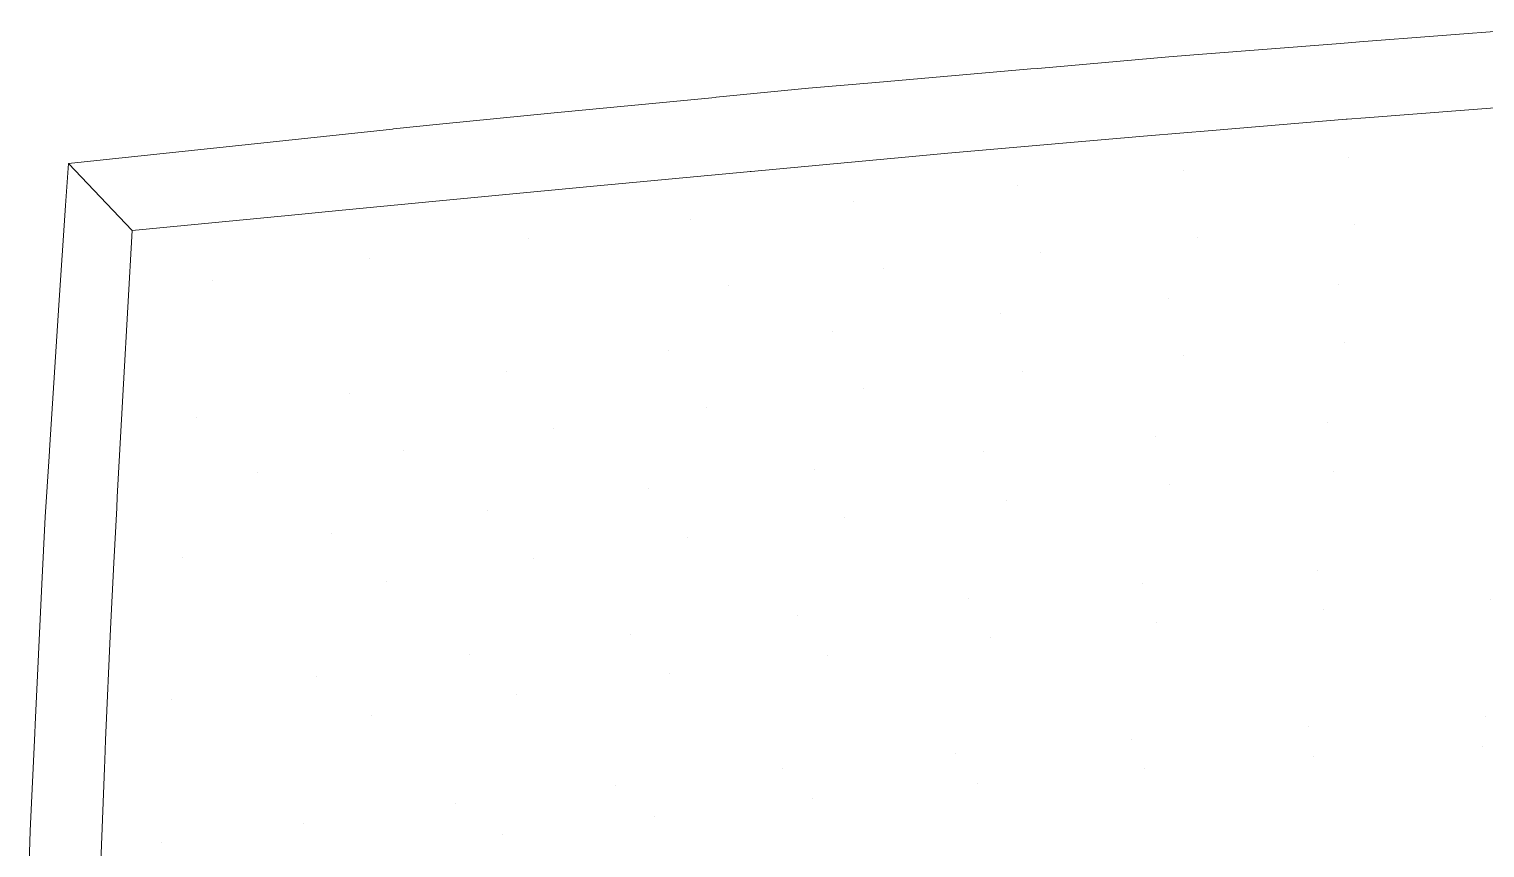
# Model space of a CAD drawing. Header units: millimetres. Extents: x -0.2 to 22.8, y -0.3 to 21.2.
# Drawn here: x -0.09 to 12.59, y 13.54 to 20.67 of the extents above; entities that cross this region are included whole.
import ezdxf

# ---------------------------------------------------------------- set-up
doc = ezdxf.new("R2010")
doc.units = ezdxf.units.MM
doc.header["$LTSCALE"] = 50
doc.layers.add('None', color=7, linetype='Continuous', lineweight=5)

msp = doc.modelspace()

# ---------------------------------------------------------------- linework, layer by layer
at = {"layer": 'None', "color": 7, "linetype": 'Continuous', "lineweight": 5, "transparency": 33554687}
for points, invisible_edges in [([(11.393, 19.886, 1.817), (11.334, 20.546, 2.82), (11.501, 20.559, 2.821)], 9), ([(11.406, 19.553, 3.453), (11.501, 20.559, 2.821), (11.334, 20.546, 2.82)], 9), ([(11.501, 20.559, 2.821), (11.551, 19.898, 1.811), (11.393, 19.886, 1.817)], 9), ([(11.501, 20.559, 2.821), (11.406, 19.553, 3.453), (12.848, 19.654, 3.419)], 11), ([(11.501, 20.559, 2.821), (12.931, 20.671, 2.828), (12.888, 20.002, 1.765)], 10), ([(12.848, 19.654, 3.419), (12.931, 20.671, 2.828), (11.501, 20.559, 2.821)], 9), ([(12.888, 20.002, 1.765), (11.551, 19.898, 1.811), (11.501, 20.559, 2.821)], 10), ([(8.695, 20.329, 2.644), (9.838, 20.429, 2.812), (9.651, 19.741, 1.733)], 10), ([(9.964, 19.437, 3.4), (9.838, 20.429, 2.812), (8.695, 20.329, 2.644)], 9), ([(10.216, 19.788, 1.761), (9.651, 19.741, 1.733), (9.838, 20.429, 2.812)], 10), ([(9.838, 20.429, 2.812), (10.094, 20.449, 2.814), (10.216, 19.788, 1.761)], 10), ([(9.964, 19.437, 3.4), (10.094, 20.449, 2.814), (9.838, 20.429, 2.812)], 9), ([(10.094, 20.449, 2.814), (9.964, 19.437, 3.4), (11.406, 19.553, 3.453)], 11), ([(10.094, 20.449, 2.814), (11.334, 20.546, 2.82), (11.384, 19.885, 1.817)], 10), ([(11.406, 19.553, 3.453), (11.334, 20.546, 2.82), (10.094, 20.449, 2.814)], 9), ([(11.384, 19.885, 1.817), (10.216, 19.788, 1.761), (10.094, 20.449, 2.814)], 10), ([(11.334, 20.546, 2.82), (11.393, 19.886, 1.817), (11.384, 19.885, 1.817)], 9), ([(7.912, 19.589, 1.505), (7.286, 20.206, 2.438), (8.636, 20.324, 2.636)], 9), ([(8.523, 19.308, 3.259), (8.636, 20.324, 2.636), (7.286, 20.206, 2.438)], 9), ([(8.636, 20.324, 2.636), (8.815, 19.668, 1.623), (7.912, 19.589, 1.505)], 9), ([(8.523, 19.308, 3.259), (8.695, 20.329, 2.644), (8.636, 20.324, 2.636)], 9), ([(8.695, 20.329, 2.644), (8.523, 19.308, 3.259), (9.964, 19.437, 3.4)], 11), ([(8.636, 20.324, 2.636), (8.695, 20.329, 2.644), (8.88, 19.674, 1.632)], 10), ([(8.88, 19.674, 1.632), (8.815, 19.668, 1.623), (8.636, 20.324, 2.636)], 10), ([(9.651, 19.741, 1.733), (8.88, 19.674, 1.632), (8.695, 20.329, 2.644)], 10), ([(6.698, 20.155, 2.351), (7.286, 20.206, 2.438), (7.541, 19.555, 1.424)], 10), ([(7.09, 19.166, 3.03), (7.286, 20.206, 2.438), (6.698, 20.155, 2.351)], 9), ([(7.286, 20.206, 2.438), (7.09, 19.166, 3.03), (8.523, 19.308, 3.259)], 11), ([(7.286, 20.206, 2.438), (7.912, 19.589, 1.505), (7.541, 19.555, 1.424)], 9), ([(4.482, 19.94, 1.706), (5.887, 20.076, 2.115), (6.163, 19.428, 1.127)], 10), ([(5.668, 19.012, 2.717), (5.887, 20.076, 2.115), (4.482, 19.94, 1.706)], 9), ([(5.668, 19.012, 2.717), (7.09, 19.166, 3.03), (6.698, 20.155, 2.351)], 11), ([(6.698, 20.155, 2.351), (5.892, 20.077, 2.117), (5.668, 19.012, 2.717)], 10), ([(5.892, 20.077, 2.117), (5.887, 20.076, 2.115), (5.668, 19.012, 2.717)], 10), ([(5.887, 20.076, 2.115), (5.892, 20.077, 2.117), (6.189, 19.431, 1.133)], 10), ([(6.189, 19.431, 1.133), (6.163, 19.428, 1.127), (5.887, 20.076, 2.115)], 10), ([(6.197, 19.431, 1.135), (5.892, 20.077, 2.117), (6.698, 20.155, 2.351)], 9), ([(6.197, 19.431, 1.135), (6.189, 19.431, 1.133), (5.892, 20.077, 2.117)], 10), ([(6.698, 20.155, 2.351), (7.541, 19.555, 1.424), (6.197, 19.431, 1.135)], 9), ([(3.483, 19.844, 1.415), (4.482, 19.94, 1.706), (4.396, 19.262, 0.596)], 10), ([(4.26, 18.846, 2.319), (4.482, 19.94, 1.706), (3.483, 19.844, 1.415)], 9), ([(4.482, 19.94, 1.706), (4.26, 18.846, 2.319), (5.668, 19.012, 2.717)], 11), ([(4.856, 19.305, 0.734), (4.396, 19.262, 0.596), (4.482, 19.94, 1.706)], 10), ([(6.163, 19.428, 1.127), (4.856, 19.305, 0.734), (4.482, 19.94, 1.706)], 10), ([(11.551, 19.898, 1.811), (12.888, 20.002, 1.765), (12.826, 19.068, 2.315)], 10), ([(2.605, 19.09, -0.099), (1.678, 19.652, 0.625), (3.072, 19.8, 1.235)], 9), ([(2.871, 18.668, 1.839), (3.072, 19.8, 1.235), (1.678, 19.652, 0.625)], 9), ([(3.072, 19.8, 1.235), (3.51, 19.177, 0.252), (2.605, 19.09, -0.099)], 9), ([(2.871, 18.668, 1.839), (3.483, 19.844, 1.415), (3.082, 19.801, 1.239)], 9), ([(3.483, 19.844, 1.415), (2.871, 18.668, 1.839), (4.26, 18.846, 2.319)], 11), ([(3.082, 19.801, 1.239), (3.072, 19.8, 1.235), (2.871, 18.668, 1.839)], 10), ([(3.072, 19.8, 1.235), (3.082, 19.801, 1.239), (3.51, 19.177, 0.252)], 10), ([(3.512, 19.177, 0.253), (3.082, 19.801, 1.239), (3.483, 19.844, 1.415)], 9), ([(3.512, 19.177, 0.253), (3.51, 19.177, 0.252), (3.082, 19.801, 1.239)], 10), ([(4.396, 19.262, 0.596), (3.512, 19.177, 0.253), (3.483, 19.844, 1.415)], 10), ([(10.216, 19.788, 1.761), (11.384, 19.885, 1.817), (11.458, 18.968, 2.349)], 10), ([(11.458, 18.968, 2.349), (11.384, 19.885, 1.817), (11.393, 19.886, 1.817)], 9), ([(11.393, 19.886, 1.817), (11.551, 19.898, 1.811), (11.458, 18.968, 2.349)], 10), ([(12.826, 19.068, 2.315), (11.458, 18.968, 2.349), (11.551, 19.898, 1.811)], 11), ([(7.912, 19.589, 1.505), (8.815, 19.668, 1.623), (8.718, 18.728, 2.169)], 10), ([(8.718, 18.728, 2.169), (8.88, 19.674, 1.632), (9.651, 19.741, 1.733)], 9), ([(9.651, 19.741, 1.733), (10.087, 18.855, 2.301), (8.718, 18.728, 2.169)], 11), ([(8.815, 19.668, 1.623), (8.88, 19.674, 1.632), (8.718, 18.728, 2.169)], 10), ([(9.651, 19.741, 1.733), (10.216, 19.788, 1.761), (10.087, 18.855, 2.301)], 10), ([(11.458, 18.968, 2.349), (10.087, 18.855, 2.301), (10.216, 19.788, 1.761)], 11), ([(1.503, 18.48, 1.28), (1.678, 19.652, 0.625), (0.222, 19.134, 0.203)], 11), ([(1.678, 19.652, 0.625), (0.25, 19.5), (0.222, 19.134, 0.203)], 8), ([(0.804, 18.917, -0.957), (0.25, 19.5), (1.678, 19.652, 0.625)], 8), ([(1.678, 19.652, 0.625), (2.162, 19.047, -0.311), (0.804, 18.917, -0.957)], 9), ([(1.678, 19.652, 0.625), (1.503, 18.48, 1.28), (2.871, 18.668, 1.839)], 11), ([(1.678, 19.652, 0.625), (2.605, 19.09, -0.099), (2.162, 19.047, -0.311)], 9), ([(6.197, 19.431, 1.135), (7.541, 19.555, 1.424), (7.355, 18.589, 1.954)], 10), ([(8.718, 18.728, 2.169), (7.355, 18.589, 1.954), (7.912, 19.589, 1.505)], 11), ([(7.355, 18.589, 1.954), (7.541, 19.555, 1.424), (7.912, 19.589, 1.505)], 9), ([(11.314, 18.443, 3.986), (11.406, 19.553, 3.453), (9.964, 19.437, 3.4)], 11), ([(11.406, 19.553, 3.453), (11.314, 18.443, 3.986), (12.788, 18.541, 3.96)], 11), ([(12.788, 18.541, 3.96), (12.848, 19.654, 3.419), (11.406, 19.553, 3.453)], 11), ([(0.222, 19.134, 0.203), (0.25, 19.5), (0.804, 18.917, -0.957)], 8), ([(4.856, 19.305, 0.734), (6.163, 19.428, 1.127), (5.999, 18.438, 1.657)], 10), ([(5.999, 18.438, 1.657), (6.163, 19.428, 1.127), (6.189, 19.431, 1.133)], 9), ([(7.355, 18.589, 1.954), (5.999, 18.438, 1.657), (6.197, 19.431, 1.135)], 11), ([(6.189, 19.431, 1.133), (6.197, 19.431, 1.135), (5.999, 18.438, 1.657)], 10), ([(9.838, 18.327, 3.924), (9.964, 19.437, 3.4), (8.523, 19.308, 3.259)], 11), ([(9.964, 19.437, 3.4), (9.838, 18.327, 3.924), (11.314, 18.443, 3.986)], 11), ([(4.396, 19.262, 0.596), (4.856, 19.305, 0.734), (4.472, 17.193, 1.754)], 10), ([(4.472, 17.193, 1.754), (4.856, 19.305, 0.734), (5.999, 18.438, 1.657)], 11), ([(8.368, 18.192, 3.775), (8.523, 19.308, 3.259), (7.09, 19.166, 3.03)], 11), ([(8.523, 19.308, 3.259), (8.368, 18.192, 3.775), (9.838, 18.327, 3.924)], 11), ([(2.605, 19.09, -0.099), (3.51, 19.177, 0.252), (3.165, 17.003, 1.305)], 10), ([(3.165, 17.003, 1.305), (3.512, 19.177, 0.253), (4.396, 19.262, 0.596)], 9), ([(4.396, 19.262, 0.596), (4.472, 17.193, 1.754), (3.165, 17.003, 1.305)], 11), ([(3.51, 19.177, 0.252), (3.512, 19.177, 0.253), (3.165, 17.003, 1.305)], 10), ([(6.911, 18.04, 3.541), (7.09, 19.166, 3.03), (5.668, 19.012, 2.717)], 11), ([(7.09, 19.166, 3.03), (6.911, 18.04, 3.541), (8.368, 18.192, 3.775)], 11), ([(0.727, 17.581, -0.247), (0.165, 18.264, 0.607), (0.222, 19.134, 0.203)], 9), ([(0.222, 19.134, 0.203), (0.165, 18.264, 0.607), (1.503, 18.48, 1.28)], 10), ([(0.222, 19.134, 0.203), (0.804, 18.917, -0.957), (0.727, 17.581, -0.247)], 9), ([(2.162, 19.047, -0.311), (1.897, 16.805, 0.786), (0.727, 17.581, -0.247)], 11), ([(0.727, 17.581, -0.247), (0.804, 18.917, -0.957), (2.162, 19.047, -0.311)], 8), ([(3.165, 17.003, 1.305), (1.897, 16.805, 0.786), (2.605, 19.09, -0.099)], 11), ([(1.897, 16.805, 0.786), (2.162, 19.047, -0.311), (2.605, 19.09, -0.099)], 9), ([(11.458, 18.968, 2.349), (12.826, 19.068, 2.315), (12.764, 18.036, 2.817)], 11), ([(5.476, 17.872, 3.225), (5.668, 19.012, 2.717), (4.26, 18.846, 2.319)], 11), ([(5.668, 19.012, 2.717), (5.476, 17.872, 3.225), (6.911, 18.04, 3.541)], 11), ([(10.087, 18.855, 2.301), (11.458, 18.968, 2.349), (11.365, 17.94, 2.843)], 11), ([(12.764, 18.036, 2.817), (11.365, 17.94, 2.843), (11.458, 18.968, 2.349)], 11), ([(4.069, 17.689, 2.828), (4.26, 18.846, 2.319), (2.871, 18.668, 1.839)], 11), ([(4.26, 18.846, 2.319), (4.069, 17.689, 2.828), (5.476, 17.872, 3.225)], 11), ([(8.718, 18.728, 2.169), (10.087, 18.855, 2.301), (9.962, 17.824, 2.786)], 11), ([(11.365, 17.94, 2.843), (9.962, 17.824, 2.786), (10.087, 18.855, 2.301)], 11), ([(2.697, 17.492, 2.356), (2.871, 18.668, 1.839), (1.503, 18.48, 1.28)], 11), ([(2.871, 18.668, 1.839), (2.697, 17.492, 2.356), (4.069, 17.689, 2.828)], 11), ([(7.355, 18.589, 1.954), (8.718, 18.728, 2.169), (8.564, 17.69, 2.647)], 11), ([(9.962, 17.824, 2.786), (8.564, 17.69, 2.647), (8.718, 18.728, 2.169)], 11), ([(5.999, 18.438, 1.657), (7.355, 18.589, 1.954), (7.179, 17.539, 2.428)], 11), ([(8.564, 17.69, 2.647), (7.179, 17.539, 2.428), (7.355, 18.589, 1.954)], 11), ([(12.726, 17.335, 4.443), (12.788, 18.541, 3.96), (11.314, 18.443, 3.986)], 11), ([(1.366, 17.283, 1.812), (1.503, 18.48, 1.28), (0.165, 18.264, 0.607)], 11), ([(1.503, 18.48, 1.28), (1.366, 17.283, 1.812), (2.697, 17.492, 2.356)], 11), ([(5.999, 18.438, 1.657), (5.812, 17.373, 2.129), (4.472, 17.193, 1.754)], 11), ([(7.179, 17.539, 2.428), (5.812, 17.373, 2.129), (5.999, 18.438, 1.657)], 11), ([(11.224, 17.24, 4.461), (11.314, 18.443, 3.986), (9.838, 18.327, 3.924)], 11), ([(11.314, 18.443, 3.986), (11.224, 17.24, 4.461), (12.726, 17.335, 4.443)], 11), ([(9.719, 17.125, 4.392), (9.838, 18.327, 3.924), (8.368, 18.192, 3.775)], 11), ([(9.838, 18.327, 3.924), (9.719, 17.125, 4.392), (11.224, 17.24, 4.461)], 11), ([(0.085, 17.048, 1.172), (0.165, 18.264, 0.607), (0.727, 17.581, -0.247)], 10), ([(0.165, 18.264, 0.607), (0.085, 17.048, 1.172), (1.366, 17.283, 1.812)], 10), ([(8.223, 16.989, 4.235), (8.368, 18.192, 3.775), (6.911, 18.04, 3.541)], 11), ([(8.368, 18.192, 3.775), (8.223, 16.989, 4.235), (9.719, 17.125, 4.392)], 11), ([(6.747, 16.835, 3.994), (6.911, 18.04, 3.541), (5.476, 17.872, 3.225)], 11), ([(6.911, 18.04, 3.541), (6.747, 16.835, 3.994), (8.223, 16.989, 4.235)], 11), ([(11.365, 17.94, 2.843), (12.764, 18.036, 2.817), (12.701, 16.912, 3.267)], 11), ([(9.962, 17.824, 2.786), (11.365, 17.94, 2.843), (11.274, 16.818, 3.286)], 11), ([(12.701, 16.912, 3.267), (11.274, 16.818, 3.286), (11.365, 17.94, 2.843)], 11), ([(5.301, 16.664, 3.672), (5.476, 17.872, 3.225), (4.069, 17.689, 2.828)], 11), ([(5.476, 17.872, 3.225), (5.301, 16.664, 3.672), (6.747, 16.835, 3.994)], 11), ([(8.564, 17.69, 2.647), (9.962, 17.824, 2.786), (9.843, 16.703, 3.222)], 11), ([(11.274, 16.818, 3.286), (9.843, 16.703, 3.222), (9.962, 17.824, 2.786)], 11), ([(3.897, 16.477, 3.274), (4.069, 17.689, 2.828), (2.697, 17.492, 2.356)], 11), ([(4.069, 17.689, 2.828), (3.897, 16.477, 3.274), (5.301, 16.664, 3.672)], 11), ([(7.179, 17.539, 2.428), (8.564, 17.69, 2.647), (8.419, 16.567, 3.075)], 11), ([(9.843, 16.703, 3.222), (8.419, 16.567, 3.075), (8.564, 17.69, 2.647)], 11), ([(0.727, 17.581, -0.247), (0.674, 16.596, 0.187), (0.085, 17.048, 1.172)], 10), ([(1.897, 16.805, 0.786), (0.674, 16.596, 0.187), (0.727, 17.581, -0.247)], 9), ([(5.812, 17.373, 2.129), (7.179, 17.539, 2.428), (7.015, 16.413, 2.849)], 11), ([(8.419, 16.567, 3.075), (7.015, 16.413, 2.849), (7.179, 17.539, 2.428)], 11), ([(2.542, 16.277, 2.804), (2.697, 17.492, 2.356), (1.366, 17.283, 1.812)], 11), ([(2.697, 17.492, 2.356), (2.542, 16.277, 2.804), (3.897, 16.477, 3.274)], 11), ([(1.366, 17.283, 1.812), (0.079, 16.946, 1.219), (0.044, 16.421, 1.463)], 9), ([(0.044, 16.421, 1.463), (1.245, 16.065, 2.269), (1.366, 17.283, 1.812)], 11), ([(1.366, 17.283, 1.812), (0.085, 17.048, 1.172), (0.079, 16.946, 1.219)], 9), ([(1.366, 17.283, 1.812), (1.245, 16.065, 2.269), (2.542, 16.277, 2.804)], 11), ([(4.472, 17.193, 1.754), (5.812, 17.373, 2.129), (5.64, 16.242, 2.546)], 11), ([(7.015, 16.413, 2.849), (5.64, 16.242, 2.546), (5.812, 17.373, 2.129)], 11), ([(12.664, 16.045, 4.859), (12.726, 17.335, 4.443), (11.224, 17.24, 4.461)], 11), ([(3.165, 17.003, 1.305), (4.472, 17.193, 1.754), (4.304, 16.057, 2.169)], 11), ([(5.64, 16.242, 2.546), (4.304, 16.057, 2.169), (4.472, 17.193, 1.754)], 11), ([(11.138, 15.953, 4.871), (11.224, 17.24, 4.461), (9.719, 17.125, 4.392)], 11), ([(11.224, 17.24, 4.461), (11.138, 15.953, 4.871), (12.664, 16.045, 4.859)], 11), ([(0.674, 16.596, 0.187), (0.669, 16.499, 0.23), (0.079, 16.946, 1.219), (0.085, 17.048, 1.172)], 10), ([(1.897, 16.805, 0.786), (3.165, 17.003, 1.305), (3.016, 15.861, 1.724)], 11), ([(4.304, 16.057, 2.169), (3.016, 15.861, 1.724), (3.165, 17.003, 1.305)], 11), ([(9.609, 15.84, 4.794), (9.719, 17.125, 4.392), (8.223, 16.989, 4.235)], 11), ([(9.719, 17.125, 4.392), (9.609, 15.84, 4.794), (11.138, 15.953, 4.871)], 11), ([(0.044, 16.421, 1.463), (0.079, 16.946, 1.219), (0.669, 16.499, 0.23), (0.643, 16.021, 0.441)], 10), ([(8.091, 15.709, 4.63), (8.223, 16.989, 4.235), (6.747, 16.835, 3.994)], 11), ([(8.223, 16.989, 4.235), (8.091, 15.709, 4.63), (9.609, 15.84, 4.794)], 11), ([(11.274, 16.818, 3.286), (12.701, 16.912, 3.267), (12.638, 15.704, 3.656)], 11), ([(0.643, 16.021, 0.441), (0.669, 16.499, 0.23), (1.897, 16.805, 0.786)], 10), ([(1.897, 16.805, 0.786), (3.016, 15.861, 1.724), (0.643, 16.021, 0.441)], 11), ([(0.669, 16.499, 0.23), (0.674, 16.596, 0.187), (1.897, 16.805, 0.786)], 10), ([(6.599, 15.56, 4.381), (6.747, 16.835, 3.994), (5.301, 16.664, 3.672)], 11), ([(6.747, 16.835, 3.994), (6.599, 15.56, 4.381), (8.091, 15.709, 4.63)], 11), ([(9.843, 16.703, 3.222), (11.274, 16.818, 3.286), (11.186, 15.612, 3.669)], 11), ([(12.638, 15.704, 3.656), (11.186, 15.612, 3.669), (11.274, 16.818, 3.286)], 11), ([(5.147, 15.396, 4.053), (5.301, 16.664, 3.672), (3.897, 16.477, 3.274)], 11), ([(5.301, 16.664, 3.672), (5.147, 15.396, 4.053), (6.599, 15.56, 4.381)], 11), ([(8.419, 16.567, 3.075), (9.843, 16.703, 3.222), (9.731, 15.499, 3.598)], 11), ([(11.186, 15.612, 3.669), (9.731, 15.499, 3.598), (9.843, 16.703, 3.222)], 11), ([(7.015, 16.413, 2.849), (8.419, 16.567, 3.075), (8.286, 15.367, 3.444)], 11), ([(9.731, 15.499, 3.598), (8.286, 15.367, 3.444), (8.419, 16.567, 3.075)], 11), ([(0.016, 15.833, 1.643), (0.044, 16.421, 1.463), (0.643, 16.021, 0.441)], 10), ([(0.044, 16.421, 1.463), (0.016, 15.833, 1.643), (1.245, 16.065, 2.269)], 10), ([(3.747, 15.218, 3.649), (3.897, 16.477, 3.274), (2.542, 16.277, 2.804)], 11), ([(3.897, 16.477, 3.274), (3.747, 15.218, 3.649), (5.147, 15.396, 4.053)], 11), ([(5.64, 16.242, 2.546), (7.015, 16.413, 2.849), (6.866, 15.217, 3.209)], 11), ([(8.286, 15.367, 3.444), (6.866, 15.217, 3.209), (7.015, 16.413, 2.849)], 11), ([(2.408, 15.029, 3.178), (2.542, 16.277, 2.804), (1.245, 16.065, 2.269)], 11), ([(2.542, 16.277, 2.804), (2.408, 15.029, 3.178), (3.747, 15.218, 3.649)], 11), ([(4.304, 16.057, 2.169), (5.64, 16.242, 2.546), (5.485, 15.052, 2.899)], 11), ([(6.866, 15.217, 3.209), (5.485, 15.052, 2.899), (5.64, 16.242, 2.546)], 11), ([(1.142, 14.83, 2.646), (1.245, 16.065, 2.269), (0.016, 15.833, 1.643)], 11), ([(0.643, 16.021, 0.441), (0.616, 15.446, 0.638), (0.016, 15.833, 1.643)], 10), ([(3.016, 15.861, 1.724), (0.616, 15.446, 0.638), (0.643, 16.021, 0.441)], 9), ([(1.245, 16.065, 2.269), (1.142, 14.83, 2.646), (2.408, 15.029, 3.178)], 11), ([(3.016, 15.861, 1.724), (4.304, 16.057, 2.169), (4.154, 14.875, 2.518)], 11), ([(5.485, 15.052, 2.899), (4.154, 14.875, 2.518), (4.304, 16.057, 2.169)], 11), ([(12.602, 14.683, 5.197), (12.664, 16.045, 4.859), (11.138, 15.953, 4.871)], 11), ([(0.616, 15.446, 0.638), (3.016, 15.861, 1.724), (2.885, 14.689, 2.073)], 11), ([(4.154, 14.875, 2.518), (2.885, 14.689, 2.073), (3.016, 15.861, 1.724)], 11), ([(11.057, 14.592, 5.204), (11.138, 15.953, 4.871), (9.609, 15.84, 4.794)], 11), ([(11.138, 15.953, 4.871), (11.057, 14.592, 5.204), (12.602, 14.683, 5.197)], 11), ([(0.57, 14.476, 0.97), (-0.042, 14.611, 2.018), (0.016, 15.833, 1.643)], 9), ([(0.016, 15.833, 1.643), (-0.042, 14.611, 2.018), (1.142, 14.83, 2.646)], 10), ([(0.016, 15.833, 1.643), (0.616, 15.446, 0.638), (0.57, 14.476, 0.97)], 9), ([(9.509, 14.485, 5.122), (9.609, 15.84, 4.794), (8.091, 15.709, 4.63)], 11), ([(9.609, 15.84, 4.794), (9.509, 14.485, 5.122), (11.057, 14.592, 5.204)], 11), ([(7.975, 14.362, 4.951), (8.091, 15.709, 4.63), (6.599, 15.56, 4.381)], 11), ([(8.091, 15.709, 4.63), (7.975, 14.362, 4.951), (9.509, 14.485, 5.122)], 11), ([(9.731, 15.499, 3.598), (11.186, 15.612, 3.669), (11.103, 14.333, 3.982)], 11), ([(12.574, 14.424, 3.974), (11.103, 14.333, 3.982), (11.186, 15.612, 3.669)], 11), ([(11.186, 15.612, 3.669), (12.638, 15.704, 3.656), (12.574, 14.424, 3.974)], 11), ([(14.024, 14.497, 3.881), (12.574, 14.424, 3.974), (12.638, 15.704, 3.656)], 11), ([(6.472, 14.226, 4.695), (6.599, 15.56, 4.381), (5.147, 15.396, 4.053)], 11), ([(6.599, 15.56, 4.381), (6.472, 14.226, 4.695), (7.975, 14.362, 4.951)], 11), ([(8.286, 15.367, 3.444), (9.731, 15.499, 3.598), (9.628, 14.225, 3.905)], 11), ([(11.103, 14.333, 3.982), (9.628, 14.225, 3.905), (9.731, 15.499, 3.598)], 11), ([(2.885, 14.689, 2.073), (0.57, 14.476, 0.97), (0.616, 15.446, 0.638)], 9), ([(5.016, 14.078, 4.359), (5.147, 15.396, 4.053), (3.747, 15.218, 3.649)], 11), ([(5.147, 15.396, 4.053), (5.016, 14.078, 4.359), (6.472, 14.226, 4.695)], 11), ([(6.866, 15.217, 3.209), (8.286, 15.367, 3.444), (8.167, 14.101, 3.744)], 11), ([(9.628, 14.225, 3.905), (8.167, 14.101, 3.744), (8.286, 15.367, 3.444)], 11), ([(3.62, 13.919, 3.949), (3.747, 15.218, 3.649), (2.408, 15.029, 3.178)], 11), ([(3.747, 15.218, 3.649), (3.62, 13.919, 3.949), (5.016, 14.078, 4.359)], 11), ([(5.485, 15.052, 2.899), (6.866, 15.217, 3.209), (6.736, 13.963, 3.502)], 11), ([(8.167, 14.101, 3.744), (6.736, 13.963, 3.502), (6.866, 15.217, 3.209)], 11), ([(2.297, 13.753, 3.474), (2.408, 15.029, 3.178), (1.142, 14.83, 2.646)], 11), ([(2.408, 15.029, 3.178), (2.297, 13.753, 3.474), (3.62, 13.919, 3.949)], 11), ([(4.154, 14.875, 2.518), (5.485, 15.052, 2.899), (5.352, 13.814, 3.184)], 11), ([(6.736, 13.963, 3.502), (5.352, 13.814, 3.184), (5.485, 15.052, 2.899)], 11), ([(2.885, 14.689, 2.073), (4.154, 14.875, 2.518), (4.027, 13.655, 2.797)], 11), ([(5.352, 13.814, 3.184), (4.027, 13.655, 2.797), (4.154, 14.875, 2.518)], 11), ([(1.142, 14.83, 2.646), (-0.046, 14.535, 2.041), (-0.086, 13.686, 2.302)], 9), ([(-0.086, 13.686, 2.302), (1.055, 13.581, 2.943), (1.142, 14.83, 2.646)], 11), ([(1.142, 14.83, 2.646), (-0.042, 14.611, 2.018), (-0.046, 14.535, 2.041)], 9), ([(1.142, 14.83, 2.646), (1.055, 13.581, 2.943), (2.297, 13.753, 3.474)], 11), ([(-0.046, 14.535, 2.041), (-0.042, 14.611, 2.018), (0.564, 14.302, 1.013)], 10), ([(-0.042, 14.611, 2.018), (0.57, 14.476, 0.97), (0.564, 14.302, 1.013)], 9), ([(1.602, 13.325, 1.848), (0.561, 14.23, 1.031), (2.885, 14.689, 2.073)], 11), ([(0.561, 14.23, 1.031), (0.564, 14.302, 1.013), (2.885, 14.689, 2.073)], 10), ([(2.885, 14.689, 2.073), (0.564, 14.302, 1.013), (0.57, 14.476, 0.97)], 9), ([(2.885, 14.689, 2.073), (2.774, 13.491, 2.349), (1.602, 13.325, 1.848)], 11), ([(4.027, 13.655, 2.797), (2.774, 13.491, 2.349), (2.885, 14.689, 2.073)], 11), ([(10.982, 13.174, 5.454), (11.057, 14.592, 5.204), (9.509, 14.485, 5.122)], 11), ([(11.057, 14.592, 5.204), (10.982, 13.174, 5.454), (12.541, 13.263, 5.449)], 11), ([(12.541, 13.263, 5.449), (12.602, 14.683, 5.197), (11.057, 14.592, 5.204)], 11), ([(12.602, 14.683, 5.197), (12.541, 13.263, 5.449), (14.077, 13.34, 5.354)], 11), ([(-0.086, 13.686, 2.302), (-0.046, 14.535, 2.041), (0.561, 14.23, 1.031)], 10), ([(0.564, 14.302, 1.013), (0.561, 14.23, 1.031), (-0.046, 14.535, 2.041)], 10), ([(9.421, 13.073, 5.367), (9.509, 14.485, 5.122), (7.975, 14.362, 4.951)], 11), ([(9.509, 14.485, 5.122), (9.421, 13.073, 5.367), (10.982, 13.174, 5.454)], 11), ([(12.574, 14.424, 3.974), (14.024, 14.497, 3.881), (13.972, 13.164, 4.121)], 11), ([(7.876, 12.963, 5.19), (7.975, 14.362, 4.951), (6.472, 14.226, 4.695)], 11), ([(7.975, 14.362, 4.951), (7.876, 12.963, 5.19), (9.421, 13.073, 5.367)], 11), ([(11.103, 14.333, 3.982), (12.574, 14.424, 3.974), (12.51, 13.086, 4.212)], 11), ([(13.972, 13.164, 4.121), (12.51, 13.086, 4.212), (12.574, 14.424, 3.974)], 11), ([(0.561, 14.23, 1.031), (0.519, 13.157, 1.295), (-0.086, 13.686, 2.302)], 10), ([(1.602, 13.325, 1.848), (0.519, 13.157, 1.295), (0.561, 14.23, 1.031)], 9), ([(6.367, 12.845, 4.928), (6.472, 14.226, 4.695), (5.016, 14.078, 4.359)], 11), ([(6.472, 14.226, 4.695), (6.367, 12.845, 4.928), (7.876, 12.963, 5.19)], 11), ([(8.167, 14.101, 3.744), (9.628, 14.225, 3.905), (9.538, 12.894, 4.135)], 11), ([(11.026, 12.995, 4.217), (9.538, 12.894, 4.135), (9.628, 14.225, 3.905)], 11), ([(9.628, 14.225, 3.905), (11.103, 14.333, 3.982), (11.026, 12.995, 4.217)], 11), ([(12.51, 13.086, 4.212), (11.026, 12.995, 4.217), (11.103, 14.333, 3.982)], 11), ([(6.736, 13.963, 3.502), (8.167, 14.101, 3.744), (8.066, 12.782, 3.968)], 11), ([(9.538, 12.894, 4.135), (8.066, 12.782, 3.968), (8.167, 14.101, 3.744)], 11), ([(4.909, 12.72, 4.585), (5.016, 14.078, 4.359), (3.62, 13.919, 3.949)], 11), ([(5.016, 14.078, 4.359), (4.909, 12.72, 4.585), (6.367, 12.845, 4.928)], 11), ([(5.352, 13.814, 3.184), (6.736, 13.963, 3.502), (6.628, 12.662, 3.719)], 11), ([(8.066, 12.782, 3.968), (6.628, 12.662, 3.719), (6.736, 13.963, 3.502)], 11), ([(3.519, 12.59, 4.17), (3.62, 13.919, 3.949), (2.297, 13.753, 3.474)], 11), ([(3.62, 13.919, 3.949), (3.519, 12.59, 4.17), (4.909, 12.72, 4.585)], 11), ([(2.208, 12.457, 3.691), (2.297, 13.753, 3.474), (1.055, 13.581, 2.943)], 11), ([(2.297, 13.753, 3.474), (2.208, 12.457, 3.691), (3.519, 12.59, 4.17)], 11), ([(4.027, 13.655, 2.797), (5.352, 13.814, 3.184), (5.243, 12.536, 3.395)], 11), ([(6.628, 12.662, 3.719), (5.243, 12.536, 3.395), (5.352, 13.814, 3.184)], 11), ([(0.519, 13.157, 1.295), (-0.095, 13.403, 2.344), (-0.086, 13.686, 2.302)], 9), ([(-0.086, 13.686, 2.302), (-0.095, 13.403, 2.344), (1.055, 13.581, 2.943)], 10), ([(0.987, 12.322, 3.157), (1.055, 13.581, 2.943), (-0.095, 13.403, 2.344)], 11), ([(1.055, 13.581, 2.943), (0.987, 12.322, 3.157), (2.208, 12.457, 3.691)], 11), ([(2.774, 13.491, 2.349), (4.027, 13.655, 2.797), (3.924, 12.407, 3.002)], 11), ([(5.243, 12.536, 3.395), (3.924, 12.407, 3.002), (4.027, 13.655, 2.797)], 11)]:
    msp.add_3dface(points, dxfattribs=dict(at, invisible_edges=invisible_edges))

doc.saveas('drawing.dxf')
